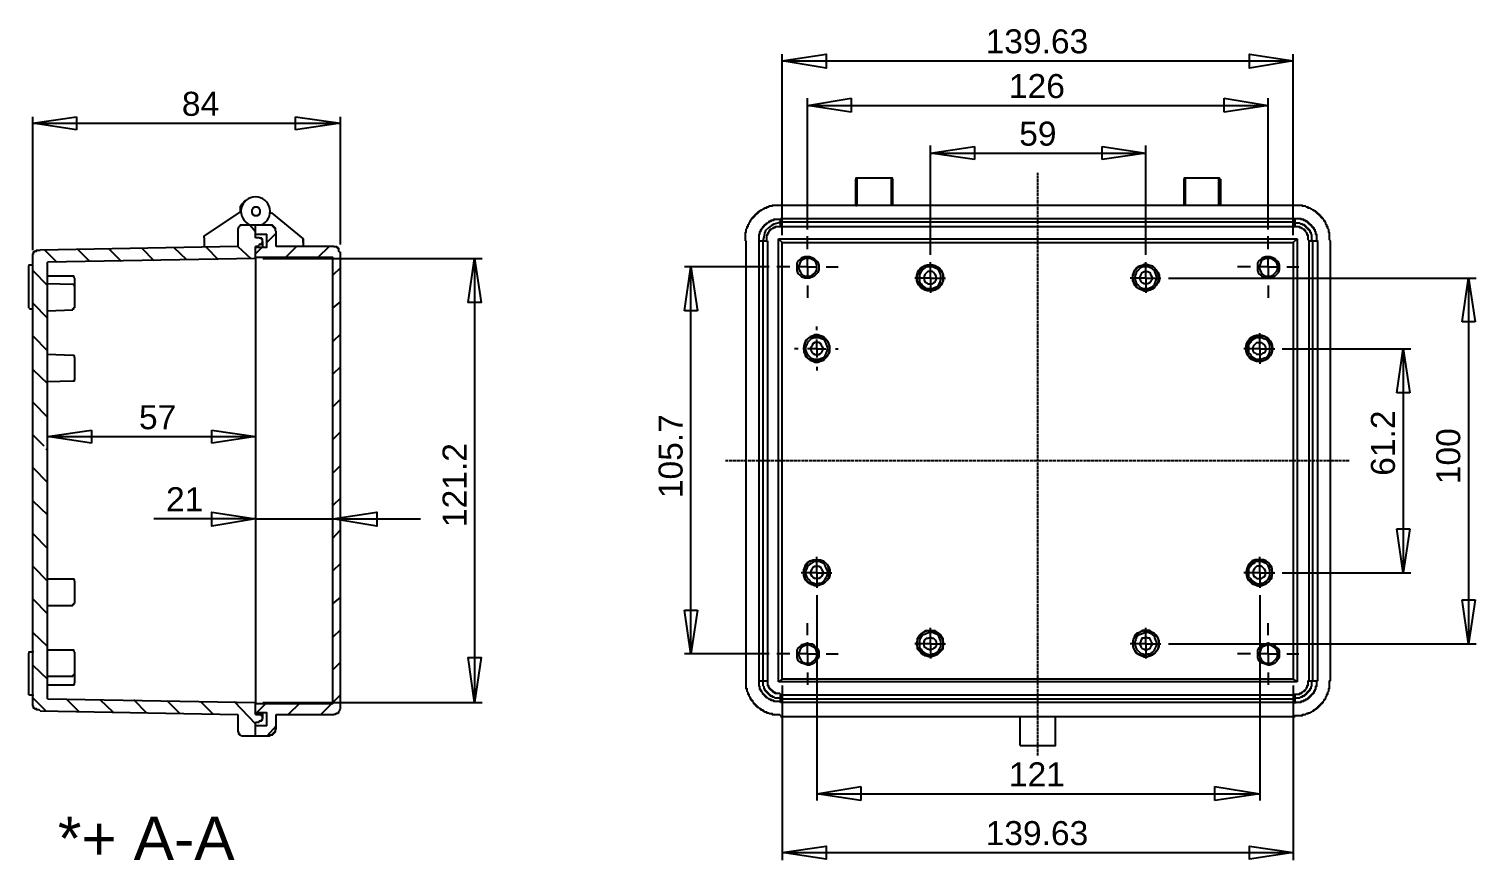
# Model space of a CAD drawing. Header units: millimetres. Extents: x 0 to 670, y -264 to 154.
# Drawn here: x 275.4 to 670.5, y -72.7 to 154.1 of the extents above; entities that cross this region are included whole.
import ezdxf

# ---------------------------------------------------------------- set-up
doc = ezdxf.new("R2010")
doc.units = ezdxf.units.MM
doc.linetypes.add('PDF_IMPORT', pattern=[1, 0.8, -0.2])
doc.layers.add('PDF_图层 1', color=7, linetype='Continuous')
doc.layers.add('PDF_文字', color=7, linetype='Continuous')
doc.styles.add('PDF Arial', font='arial.ttf')

msp = doc.modelspace()

# ---------------------------------------------------------------- linework, layer by layer
at = {"layer": 'PDF_图层 1', "lineweight": -3}
for points in [[(481.07, 97.84), (481.07, 147.22)], [(620.57, 97.84), (620.57, 147.22)], [(481.07, 145.44), (620.57, 145.44)], [(487.95, 133.22), (499.91, 135.26)], [(487.95, 99.37), (487.95, 135.26)], [(499.91, 135.26), (499.91, 131.44)], [(601.73, 135.26), (613.69, 133.22)], [(601.73, 131.44), (601.73, 135.26)], [(613.69, 99.37), (613.69, 135.26)], [(499.91, 131.44), (487.95, 133.22)], [(487.95, 133.22), (613.69, 133.22)], [(613.69, 133.22), (601.73, 131.44)], [(276.42, 128.38), (288.38, 130.17)], [(276.42, 93.77), (276.42, 130.17)], [(288.38, 126.6), (276.42, 128.38)], [(276.42, 128.38), (360.42, 128.38)], [(288.38, 130.17), (288.38, 126.6)], [(348.2, 130.17), (360.42, 128.38)], [(348.2, 126.6), (348.2, 130.17)], [(360.42, 128.38), (348.2, 126.6)], [(360.42, 95.29), (360.42, 130.17)], [(521.55, 92.49), (521.55, 122.28)], [(521.55, 120.24), (533.51, 122.02)], [(533.51, 118.46), (521.55, 120.24)], [(521.55, 120.24), (580.35, 120.24)], [(533.51, 122.02), (533.51, 118.46)], [(568.38, 122.02), (580.35, 120.24)], [(568.38, 118.46), (568.38, 122.02)], [(580.35, 120.24), (568.38, 118.46)], [(580.35, 92.49), (580.35, 122.28)], [(501.44, 113.37), (501.18, 113.37), (501.18, 113.11)], [(501.18, 106.24), (501.18, 113.11)], [(510.86, 113.37), (501.44, 113.37)], [(501.44, 113.37), (501.44, 105.98)], [(511.11, 113.11), (511.11, 113.37), (510.86, 113.37)], [(510.86, 105.98), (510.86, 113.37)], [(511.11, 113.11), (511.11, 106.24)], [(591.04, 113.37), (590.78, 113.37), (590.78, 113.11)], [(590.78, 106.24), (590.78, 113.11)], [(600.2, 113.37), (591.04, 113.37)], [(591.04, 113.37), (591.04, 105.98)], [(600.71, 113.11), (600.46, 113.11), (600.46, 113.37), (600.2, 113.37)], [(600.2, 105.98), (600.2, 113.37)], [(600.71, 113.11), (600.71, 106.24)], [(333.18, 104.2), (333.18, 105.73), (333.44, 105.73), (333.44, 106.24), (333.69, 106.24), (333.69, 106.49), (333.95, 106.49), (333.95, 106.75), (334.2, 106.75), (334.2, 107), (334.46, 107), (334.46, 107.26), (334.71, 107.26)], [(323.26, 97.08), (323.26, 97.58), (333.18, 104.2)], [(333.18, 104.2), (333.44, 103.95)], [(341.33, 103.95), (341.58, 103.95)], [(341.58, 103.95), (350.24, 96.82)], [(480.57, 105.98), (478.27, 105.98), (478.27, 105.73), (477.51, 105.73), (477.26, 105.48), (476.75, 105.48), (476.75, 105.22), (476.24, 105.22), (475.98, 104.97), (475.73, 104.97), (475.47, 104.71), (475.22, 104.71), (475.22, 104.46), (474.97, 104.46), (474.71, 104.2), (474.46, 104.2), (474.46, 103.95), (474.2, 103.95), (474.2, 103.69), (473.95, 103.69), (473.95, 103.44), (473.69, 103.44), (473.69, 103.18), (473.44, 103.18), (473.44, 102.93), (473.18, 102.93), (473.18, 102.68), (472.93, 102.68), (472.93, 102.42), (472.67, 102.42), (472.67, 102.17), (472.42, 101.91), (472.42, 101.66), (472.17, 101.66), (472.17, 101.4), (471.91, 101.15), (471.91, 100.89), (471.66, 100.64), (471.66, 100.13), (471.4, 100.13), (471.4, 99.62), (471.15, 99.37), (471.15, 98.6), (470.89, 98.6), (470.89, 96.31)], [(621.07, 105.98), (480.57, 105.98)], [(501.18, 106.24), (501.18, 105.98), (501.44, 105.98)], [(501.18, 105.98), (501.18, 106.24)], [(510.86, 105.98), (511.11, 106.24)], [(511.11, 105.98), (511.11, 106.24)], [(590.78, 106.24), (590.78, 105.98)], [(590.78, 105.98), (590.78, 106.24)], [(600.46, 105.98), (600.46, 106.24), (600.71, 106.24)], [(600.71, 105.98), (600.71, 106.24)], [(630.75, 96.31), (630.49, 96.57), (630.49, 98.6), (630.24, 98.6), (630.24, 99.37), (629.98, 99.62), (629.98, 100.13), (629.73, 100.13), (629.73, 100.64), (629.48, 100.89), (629.48, 101.15), (629.22, 101.4), (629.22, 101.66), (628.97, 101.66), (628.97, 101.91), (628.71, 102.17), (628.71, 102.42), (628.46, 102.42), (628.46, 102.68), (628.2, 102.68), (628.2, 102.93), (627.95, 102.93), (627.95, 103.18), (627.69, 103.18), (627.69, 103.44), (627.44, 103.44), (627.44, 103.69), (627.18, 103.69), (627.18, 103.95), (626.93, 103.95), (626.93, 104.2), (626.67, 104.2), (626.42, 104.46), (626.17, 104.46), (626.17, 104.71), (625.91, 104.71), (625.66, 104.97), (625.4, 104.97), (625.15, 105.22), (624.64, 105.22), (624.64, 105.48), (624.13, 105.48), (623.88, 105.73), (623.11, 105.73), (623.11, 105.98), (621.07, 105.98)], [(332.42, 99.62), (332.67, 99.88), (332.67, 100.13), (332.93, 100.38), (333.18, 100.64), (333.44, 100.64), (337.26, 100.64)], [(332.42, 99.62), (332.42, 94.78)], [(335.73, 100.64), (337.26, 98.86)], [(337.26, 97.08), (337.26, 100.64)], [(337.26, 98.09), (337.26, 100.64), (341.07, 100.64), (341.84, 100.64), (341.84, 100.38), (342.09, 100.38), (342.09, 100.13), (342.35, 100.13), (342.35, 99.88), (342.6, 99.88), (342.6, 99.62), (342.6, 99.11), (342.86, 98.86)], [(342.86, 94.78), (342.86, 98.86)], [(474.71, 96.31), (474.71, 98.09), (474.97, 98.09), (474.97, 98.86), (475.22, 98.86), (475.22, 99.37), (475.48, 99.37), (475.48, 99.62), (475.73, 99.88), (475.73, 100.13), (475.98, 100.13), (475.98, 100.38), (476.24, 100.38), (476.24, 100.64), (476.49, 100.64), (476.49, 100.89), (476.75, 100.89), (476.75, 101.15), (477, 101.15), (477.26, 101.4), (477.51, 101.4), (477.51, 101.66), (478.02, 101.66), (478.02, 101.91), (478.78, 101.91), (478.78, 102.17), (480.57, 102.17)], [(480.57, 101.4), (479.8, 101.15), (478.78, 100.89), (478.02, 100.38), (477.26, 99.87), (476.49, 99.11), (476.24, 98.35), (475.98, 97.33), (475.73, 96.31)], [(480.57, 100.13), (479.04, 100.13), (479.04, 99.88), (478.53, 99.88), (478.53, 99.62), (478.27, 99.62), (478.02, 99.37), (477.77, 99.37), (477.77, 99.11), (477.51, 99.11), (477.51, 98.86), (477.26, 98.6), (477.26, 98.35), (477, 98.35), (477, 97.84), (476.75, 97.84), (476.75, 96.57), (476.75, 96.31)], [(480.57, 101.4), (480.57, 102.42)], [(480.57, 102.42), (621.07, 102.42)], [(480.57, 100.13), (480.57, 101.4)], [(621.07, 101.4), (480.57, 101.4)], [(621.07, 100.13), (480.57, 100.13)], [(621.07, 101.4), (621.07, 102.42)], [(621.07, 102.42), (622.6, 102.42), (622.6, 102.17), (623.37, 102.17), (623.37, 101.91), (623.88, 101.91), (623.88, 101.66), (624.38, 101.66), (624.38, 101.4), (624.64, 101.4), (624.64, 101.15), (624.89, 101.15), (624.89, 100.89), (625.15, 100.89), (625.15, 100.64), (625.4, 100.64), (625.4, 100.38), (625.66, 100.38), (625.66, 100.13), (625.91, 100.13), (625.91, 99.88), (626.17, 99.88), (626.17, 99.37), (626.42, 99.37), (626.42, 98.86), (626.67, 98.86), (626.67, 98.09), (626.93, 98.09), (626.93, 96.57), (627.18, 96.31)], [(621.07, 100.13), (621.07, 101.4)], [(625.91, 96.31), (625.66, 96.57), (625.66, 97.84), (625.4, 98.09), (625.4, 98.6), (625.15, 98.6), (625.15, 99.11), (624.89, 99.11), (624.89, 99.37), (624.64, 99.37), (624.64, 99.62), (624.38, 99.62), (624.38, 99.88), (624.13, 99.88), (624.13, 100.13), (623.87, 100.13), (623.87, 100.38), (623.62, 100.38), (623.62, 100.64), (623.37, 100.64), (623.11, 100.64), (623.11, 100.89), (622.86, 100.89), (622.6, 100.89), (622.35, 101.15), (621.07, 101.15)], [(624.89, 96.31), (624.64, 96.57), (624.64, 97.84), (624.38, 97.84), (624.38, 98.35), (624.13, 98.35), (624.13, 98.6), (623.88, 98.86), (623.88, 99.11), (623.62, 99.11), (623.62, 99.37), (623.37, 99.37), (623.11, 99.62), (622.86, 99.62), (622.86, 99.88), (622.35, 99.88), (622.35, 100.13), (621.07, 100.13)], [(323.26, 97.08), (323.26, 94.53)], [(337.26, 98.09), (340.31, 98.09)], [(340.31, -36.05), (340.31, -32.49), (337.26, -32.49), (337.26, -29.94), (358.38, -29.94), (358.38, 91.73), (337.26, 91.73), (337.26, 94.53), (340.31, 94.53), (340.31, 98.09)], [(338.27, 97.08), (337.26, 97.08)], [(338.27, 97.08), (338.78, 97.08), (338.78, 96.82), (339.04, 96.82), (339.04, 96.57), (339.04, 96.31), (339.29, 96.06), (339.04, 96.06), (339.04, 95.8), (339.04, 95.55), (338.78, 95.55), (338.78, 95.29), (338.53, 95.29), (338.27, 95.29), (338.27, 95.04)], [(339.29, 94.53), (339.29, 96.06)], [(342.86, 98.35), (340.31, 95.8)], [(350.24, 95.8), (350.24, 96.82)], [(350.24, 96.82), (350.24, 95.8), (350.24, 94.78)], [(471.15, 96.31), (471.15, -23.83)], [(474.71, -23.83), (474.71, 96.31), (475.73, 96.31)], [(475.73, 96.31), (475.73, -23.83)], [(475.73, 96.31), (477, 96.31)], [(477, 96.31), (477, -23.83)], [(480.06, -24.09), (480.06, 96.82)], [(480.06, 96.82), (621.58, 96.82)], [(481.07, 95.8), (480.06, 96.82)], [(481.07, 95.8), (620.57, 95.8)], [(481.07, -23.32), (481.07, 95.8)], [(487.95, 94.02), (487.95, 97.58)], [(613.69, 94.02), (613.69, 97.58)], [(620.57, 95.8), (621.58, 96.82)], [(620.57, 95.8), (620.57, -23.32)], [(621.58, 96.82), (621.58, -24.09)], [(624.89, 96.31), (625.91, 96.31)], [(624.89, -23.83), (624.89, 96.31)], [(625.91, 96.31), (627.18, 96.31)], [(625.91, -23.83), (625.91, 96.31)], [(627.18, 96.31), (627.18, -23.83)], [(630.75, -23.83), (630.75, 96.31)], [(278.46, -31.98), (278.2, -31.72), (277.44, -31.72), (277.44, -31.47), (276.93, -31.47), (276.93, -31.22), (276.67, -31.22), (276.67, -30.96), (276.67, -30.71), (276.42, -30.71), (276.42, -29.94), (276.42, 91.73), (276.42, 92.75), (276.67, 92.75), (276.67, 93.26), (276.93, 93.26), (276.93, 93.51), (277.18, 93.51), (277.44, 93.51), (277.44, 93.77), (278.46, 93.77)], [(332.42, 94.78), (278.46, 93.77)], [(279.73, 93.77), (283.04, 90.46)], [(337.26, 91.48), (280.49, 90.46)], [(288.64, 94.02), (291.95, 90.71)], [(297.29, 94.02), (300.6, 90.71)], [(306.2, 94.28), (309.51, 90.97)], [(314.86, 94.53), (318.42, 91.22)], [(323.77, 94.53), (327.08, 91.22)], [(332.42, 94.78), (335.98, 91.48)], [(338.27, 94.78), (337.26, 94.78)], [(337.26, 91.48), (337.26, 94.78)], [(339.04, 94.53), (337.26, 92.75)], [(337.26, 91.48), (337.26, -29.69)], [(339.29, 91.48), (399.11, 91.48)], [(358.64, 94.78), (342.86, 94.78)], [(348.46, 94.78), (345.4, 91.73)], [(357.37, 94.78), (354.31, 91.73)], [(358.64, 94.78), (359.4, 94.78), (359.4, 94.53), (359.66, 94.53), (359.66, 94.28), (359.91, 94.28), (359.91, 94.02), (359.91, 93.51), (360.16, 93.26)], [(360.42, -31.47), (360.42, 93.26)], [(397.08, 91.48), (397.08, -29.69)], [(487.95, 89.18), (487.95, 91.48)], [(613.69, 89.18), (613.69, 91.48)], [(275.66, 89.69), (275.4, 89.69), (275.4, 89.44)], [(275.4, 83.84), (275.4, 89.44)], [(276.17, 89.69), (275.66, 89.69)], [(276.42, 89.69), (276.17, 89.69)], [(276.42, 88.17), (280.49, 84.09)], [(280.49, -28.67), (280.49, 90.46)], [(360.42, 88.93), (358.38, 86.89)], [(454.35, 77.22), (456.13, 89.18)], [(477.51, 89.18), (454.35, 89.18)], [(456.13, 89.18), (457.91, 77.22)], [(456.13, -16.45), (456.13, 89.18)], [(483.11, 89.18), (479.55, 89.18)], [(487.95, 89.18), (485.4, 89.18)], [(487.95, 89.18), (487.95, 86.64)], [(487.95, 89.18), (490.49, 89.18)], [(493.04, 89.18), (496.35, 89.18)], [(521.55, 88.67), (521.55, 90.46)], [(521.55, 86.13), (521.55, 88.68)], [(580.35, 88.67), (580.35, 90.46)], [(580.35, 86.13), (580.35, 88.68)], [(608.86, 89.18), (605.29, 89.18)], [(613.69, 89.18), (611.15, 89.18)], [(613.69, 89.18), (616.24, 89.18)], [(613.69, 89.18), (613.69, 86.64)], [(618.78, 89.18), (622.09, 89.18)], [(275.4, 77.98), (275.4, 83.84)], [(287.37, 86.64), (280.49, 86.64)], [(287.37, 84.35), (280.49, 84.6)], [(287.87, 86.13), (287.62, 86.38), (287.62, 86.64), (287.37, 86.64)], [(287.87, 83.84), (287.87, 84.09), (287.62, 84.35), (287.37, 84.35)], [(287.87, 86.13), (287.87, 83.84)], [(287.87, 83.84), (287.87, 77.98)], [(487.95, 84.09), (487.95, 80.78)], [(519, 86.13), (517.22, 86.13)], [(521.55, 86.13), (519, 86.13)], [(521.55, 86.13), (523.84, 86.13)], [(521.55, 86.13), (521.55, 83.84)], [(521.55, 83.84), (521.55, 82.06)], [(523.84, 86.13), (525.62, 86.13)], [(577.8, 86.13), (576.02, 86.13)], [(580.35, 86.13), (577.8, 86.13)], [(580.35, 86.13), (582.89, 86.13)], [(580.35, 86.13), (580.35, 83.84)], [(580.35, 83.84), (580.35, 82.06)], [(582.89, 86.13), (584.42, 86.13)], [(586.46, 86.13), (670.46, 86.13)], [(613.69, 84.09), (613.69, 80.78)], [(666.64, 74.17), (668.42, 86.13)], [(668.42, 86.13), (670.2, 74.17)], [(668.42, 86.13), (668.42, -13.65)], [(276.42, 79.26), (280.49, 75.18)], [(360.42, 79.77), (358.38, 77.98)], [(275.4, 77.98), (275.66, 77.73)], [(275.66, 77.73), (276.17, 77.73)], [(276.17, 77.73), (276.42, 77.73)], [(280.49, 77.22), (287.37, 77.48)], [(287.37, 77.48), (287.37, 77.73), (287.62, 77.73), (287.62, 77.98), (287.87, 77.98)], [(457.91, 77.22), (454.35, 77.22)], [(490.49, 71.88), (490.49, 72.89)], [(611.4, 69.33), (611.4, 71.11)], [(670.2, 74.17), (666.64, 74.17)], [(276.42, 70.35), (280.49, 66.28)], [(360.42, 70.86), (358.38, 68.82)], [(490.49, 66.78), (490.49, 69.33)], [(611.4, 66.78), (611.4, 69.33)], [(287.37, 65), (280.49, 65.26)], [(287.87, 64.49), (287.87, 64.75), (287.62, 65), (287.37, 65)], [(287.87, 64.49), (287.87, 58.38)], [(485.4, 66.78), (484.38, 66.78)], [(490.49, 66.78), (487.95, 66.78)], [(490.49, 66.78), (490.49, 64.49)], [(490.49, 66.78), (493.04, 66.78)], [(495.58, 66.78), (496.35, 66.78)], [(608.86, 66.78), (607.07, 66.78)], [(611.4, 66.78), (608.86, 66.78)], [(611.4, 66.78), (613.69, 66.78)], [(611.4, 66.78), (611.4, 64.49)], [(611.4, 64.49), (611.4, 62.71)], [(613.69, 66.78), (615.48, 66.78)], [(617.51, 66.78), (652.64, 66.78)], [(648.82, 54.82), (650.6, 66.78)], [(650.6, 66.78), (652.38, 54.82)], [(650.6, 66.78), (650.6, 5.69)], [(276.42, 61.18), (280.49, 57.37)], [(360.42, 61.95), (358.38, 59.91)], [(490.49, 61.95), (490.49, 60.93)], [(280.49, 57.88), (287.37, 58.13)], [(287.37, 58.13), (287.87, 58.13), (287.87, 58.38)], [(276.42, 52.28), (280.49, 48.2)], [(360.42, 53.04), (358.38, 51)], [(652.38, 54.82), (648.82, 54.82)], [(280.49, 42.86), (292.46, 44.64)], [(292.46, 44.64), (292.46, 41.08)], [(325.29, 44.64), (337.26, 42.86)], [(325.29, 41.08), (325.29, 44.64)], [(360.42, 44.13), (358.38, 42.09)], [(276.42, 43.37), (279.47, 40.31)], [(279.98, 39.55), (280.49, 39.29)], [(292.46, 41.08), (280.49, 42.86)], [(280.49, 42.86), (337.26, 42.86)], [(337.26, 42.86), (325.29, 41.08)], [(276.42, 34.46), (280.49, 30.38)], [(360.42, 34.97), (358.38, 32.93)], [(276.42, 25.29), (280.49, 21.48)], [(360.42, 26.06), (358.38, 24.02)], [(337.26, 20.46), (309.51, 20.46)], [(337.26, 20.46), (358.38, 20.46), (382.31, 20.46)], [(276.42, 16.38), (280.49, 12.31)], [(360.17, 17.15), (358.38, 15.11)], [(648.82, 17.66), (652.38, 17.66)], [(650.6, 5.69), (648.82, 17.66)], [(652.38, 17.66), (650.6, 5.69)], [(360.42, 8.24), (358.38, 6.2)], [(490.49, 8.24), (490.49, 10.02)], [(490.49, 5.69), (490.49, 8.24)], [(611.4, 8.24), (611.4, 10.02)], [(611.4, 5.69), (611.4, 8.24)], [(276.42, 7.48), (280.49, 3.4)], [(487.95, 5.69), (486.17, 5.69)], [(490.49, 5.69), (487.95, 5.69)], [(490.49, 5.69), (493.04, 5.69)], [(490.49, 5.69), (490.49, 3.15)], [(493.04, 5.69), (494.57, 5.69)], [(608.86, 5.69), (607.07, 5.69)], [(611.4, 5.69), (608.86, 5.69)], [(611.4, 5.69), (613.69, 5.69)], [(611.4, 5.69), (611.4, 3.15)], [(613.69, 5.69), (615.48, 5.69)], [(617.51, 5.69), (652.64, 5.69)], [(287.37, 3.91), (280.49, 3.91)], [(287.87, 3.4), (287.87, 3.66), (287.62, 3.91), (287.37, 3.91)], [(287.87, 3.4), (287.87, -2.71)], [(490.49, 3.15), (490.49, 1.62)], [(611.4, 3.15), (611.4, 1.62)], [(276.42, -1.43), (280.49, -5.51)], [(280.49, -3.22), (287.37, -3.22)], [(287.37, -3.22), (287.37, -2.96), (287.62, -2.96), (287.62, -2.71), (287.87, -2.71)], [(360.42, -0.93), (358.38, -2.71)], [(490.49, -0.42), (490.49, -56.42)], [(611.4, -0.42), (611.4, -56.42)], [(666.64, -1.69), (670.2, -1.69)], [(668.42, -13.65), (666.64, -1.69)], [(670.2, -1.69), (668.42, -13.65)], [(454.35, -4.49), (457.91, -4.49)], [(456.13, -16.45), (454.35, -4.49)], [(457.91, -4.49), (456.13, -16.45)], [(276.42, -10.6), (280.49, -14.42)], [(360.42, -9.83), (358.38, -11.87)], [(487.95, -11.36), (487.95, -8.05)], [(521.55, -11.11), (521.55, -9.32)], [(521.55, -13.65), (521.55, -11.11)], [(580.35, -11.11), (580.35, -9.32)], [(580.35, -13.65), (580.35, -11.11)], [(613.69, -11.36), (613.69, -8.05)], [(276.42, -15.69), (276.42, -15.94), (276.17, -15.94)], [(287.37, -15.43), (280.49, -15.43)], [(287.87, -15.94), (287.62, -15.69), (287.62, -15.43), (287.37, -15.43)], [(487.95, -16.45), (487.95, -13.91)], [(519, -13.65), (517.22, -13.65)], [(521.55, -13.65), (519, -13.65)], [(521.55, -13.65), (523.84, -13.65)], [(521.55, -13.65), (521.55, -16.2)], [(523.84, -13.65), (525.62, -13.65)], [(577.8, -13.65), (576.02, -13.65)], [(580.35, -13.65), (577.8, -13.65)], [(580.35, -13.65), (582.89, -13.65)], [(580.35, -13.65), (580.35, -16.2)], [(582.89, -13.65), (584.42, -13.65)], [(586.46, -13.65), (670.46, -13.65)], [(613.69, -16.45), (613.69, -13.91)], [(275.66, -15.94), (275.4, -15.94), (275.4, -16.2)], [(275.4, -21.8), (275.4, -16.2)], [(276.17, -15.94), (275.66, -15.94)], [(276.42, -19.51), (280.49, -23.33)], [(287.87, -15.94), (287.87, -22.05)], [(360.42, -18.74), (358.38, -20.78)], [(477.51, -16.45), (454.35, -16.45)], [(483.11, -16.45), (479.55, -16.45)], [(487.95, -16.45), (485.4, -16.45)], [(487.95, -16.45), (490.49, -16.45)], [(487.95, -16.45), (487.95, -19)], [(493.04, -16.45), (496.35, -16.45)], [(521.55, -16.2), (521.55, -17.72)], [(580.35, -16.2), (580.35, -17.72)], [(608.86, -16.45), (605.29, -16.45)], [(613.69, -16.45), (611.15, -16.45)], [(613.69, -16.45), (616.24, -16.45)], [(613.69, -16.45), (613.69, -19)], [(618.78, -16.45), (622.09, -16.45)], [(275.4, -27.65), (275.4, -21.8)], [(280.49, -22.56), (287.37, -22.56)], [(287.37, -22.56), (287.37, -22.31), (287.62, -22.31), (287.62, -22.05), (287.87, -22.05)], [(287.87, -22.05), (287.87, -24.34)], [(481.07, -23.32), (480.06, -24.09)], [(620.57, -23.32), (481.07, -23.32)], [(487.95, -21.54), (487.95, -24.85)], [(613.69, -21.54), (613.69, -24.85)], [(620.57, -23.32), (621.58, -24.09)], [(275.4, -27.65), (275.66, -27.65)], [(275.66, -27.65), (276.17, -27.65)], [(276.17, -27.65), (276.42, -27.65), (276.42, -27.91)], [(280.49, -24.85), (287.37, -24.85)], [(287.37, -24.85), (287.62, -24.85), (287.87, -24.6), (287.87, -24.34)], [(360.42, -27.65), (358.38, -29.69)], [(471.15, -23.83), (471.15, -25.87), (471.4, -25.87), (471.4, -26.63), (471.66, -26.89), (471.66, -27.4), (471.91, -27.4), (471.91, -27.91), (472.17, -28.16), (472.17, -28.42), (472.42, -28.42), (472.42, -28.92), (472.67, -28.92), (472.67, -29.18), (472.93, -29.18), (472.93, -29.43), (473.18, -29.69), (473.18, -29.94), (473.44, -29.94), (473.44, -30.2), (473.69, -30.2), (473.69, -30.45), (473.95, -30.45), (473.95, -30.71), (474.2, -30.71), (474.2, -30.96), (474.46, -30.96), (474.71, -31.22), (474.97, -31.22), (474.97, -31.47), (475.22, -31.47), (475.22, -31.72), (475.73, -31.72), (475.73, -31.98), (475.98, -31.98), (476.24, -32.23), (476.75, -32.23), (476.75, -32.49), (477.26, -32.49), (477.51, -32.74), (478.28, -32.74), (478.28, -33), (480.31, -33), (480.57, -33.25)], [(474.71, -23.83), (475.73, -23.83)], [(480.57, -29.69), (480.31, -29.43), (478.78, -29.43), (478.78, -29.18), (478.02, -29.18), (478.02, -28.92), (477.51, -28.92), (477.51, -28.67), (477.26, -28.67), (477, -28.42), (476.75, -28.42), (476.75, -28.16), (476.49, -28.16), (476.49, -27.91), (476.24, -27.91), (476.24, -27.65), (475.98, -27.65), (475.98, -27.4), (475.73, -27.4), (475.73, -27.14), (475.47, -26.89), (475.47, -26.63), (475.22, -26.63), (475.22, -26.12), (474.97, -26.12), (474.97, -25.36), (474.71, -25.36), (474.71, -23.83)], [(475.73, -23.83), (475.73, -25.11), (475.98, -25.36), (475.98, -25.87), (476.24, -25.87), (476.24, -26.38), (476.49, -26.38), (476.49, -26.63), (476.75, -26.63), (476.75, -26.89), (477, -26.89), (477, -27.14), (477.26, -27.14), (477.26, -27.4), (477.51, -27.4), (477.51, -27.65), (477.77, -27.65), (477.77, -27.91), (478.02, -27.91), (478.27, -27.91), (478.27, -28.16), (478.53, -28.16), (478.78, -28.16), (479.04, -28.42), (480.31, -28.42), (480.57, -28.67)], [(475.73, -23.83), (477, -23.83), (477, -25.11), (477.26, -25.11), (477.26, -25.62), (477.51, -25.62), (477.51, -25.87), (477.77, -25.87), (477.77, -26.12), (478.02, -26.12), (478.02, -26.38), (478.27, -26.38), (478.27, -26.63), (478.53, -26.63), (478.53, -26.89), (478.78, -26.89), (479.04, -26.89), (479.04, -27.14), (480.31, -27.14), (480.57, -27.4)], [(621.58, -24.09), (480.06, -24.09)], [(480.57, -28.67), (480.57, -27.65)], [(480.57, -27.65), (621.07, -27.65)], [(481.07, -25.11), (481.07, -72.71)], [(620.57, -25.11), (620.57, -72.71)], [(621.07, -28.67), (621.07, -28.42), (621.33, -28.42), (622.35, -28.42), (622.6, -28.16), (623.11, -28.16), (623.11, -27.91), (623.62, -27.91), (623.62, -27.65), (623.88, -27.65), (623.88, -27.4), (624.13, -27.4), (624.13, -27.14), (624.38, -27.14), (624.38, -26.89), (624.64, -26.89), (624.64, -26.63), (624.89, -26.63), (624.89, -26.38), (625.15, -26.38), (625.15, -26.12), (625.15, -25.87), (625.4, -25.87), (625.4, -25.62), (625.4, -25.36), (625.66, -25.11), (625.66, -23.83), (625.91, -23.83), (627.18, -23.83), (626.93, -23.83), (626.93, -24.09), (626.93, -25.36), (626.67, -25.36), (626.67, -26.12), (626.42, -26.12), (626.42, -26.63), (626.17, -26.63), (626.17, -27.14), (625.91, -27.14), (625.91, -27.4), (625.66, -27.4), (625.66, -27.65), (625.4, -27.65), (625.4, -27.91), (625.15, -27.91), (625.15, -28.16), (624.89, -28.16), (624.89, -28.42), (624.64, -28.42), (624.64, -28.67), (624.38, -28.67), (624.38, -28.92), (624.13, -28.92), (623.88, -28.92), (623.88, -29.18), (623.37, -29.18), (623.37, -29.43), (622.6, -29.43), (622.6, -29.69), (621.07, -29.69), (621.07, -29.94)], [(621.07, -27.65), (621.07, -27.4), (621.33, -27.4), (622.35, -27.4), (622.35, -27.14), (622.86, -27.14), (622.86, -26.89), (623.11, -26.89), (623.37, -26.63), (623.62, -26.63), (623.62, -26.38), (623.88, -26.38), (623.88, -26.12), (624.13, -25.87), (624.13, -25.62), (624.38, -25.62), (624.38, -25.11), (624.64, -25.11), (624.64, -23.83), (624.89, -23.83), (625.91, -23.83)], [(621.07, -33.51), (621.07, -33.25), (621.33, -33.25), (623.11, -33.25), (623.11, -33), (623.88, -33), (624.13, -32.74), (624.64, -32.74), (624.64, -32.49), (625.15, -32.49), (625.4, -32.23), (625.66, -32.23), (625.91, -31.98), (626.17, -31.98), (626.17, -31.72), (626.42, -31.72), (626.67, -31.47), (626.93, -31.47), (626.93, -31.22), (627.18, -31.22), (627.18, -30.96), (627.44, -30.96), (627.44, -30.71), (627.69, -30.71), (627.69, -30.45), (627.95, -30.45), (627.95, -30.2), (628.2, -30.2), (628.2, -29.94), (628.46, -29.94), (628.46, -29.69), (628.71, -29.69), (628.71, -29.43), (628.97, -29.18), (628.97, -28.92), (629.22, -28.92), (629.22, -28.67), (629.48, -28.42), (629.48, -28.16), (629.73, -27.91), (629.73, -27.4), (629.98, -27.4), (629.98, -26.89), (630.24, -26.63), (630.24, -25.87), (630.49, -25.87), (630.49, -23.83), (630.75, -23.83)], [(621.07, -28.67), (621.07, -27.65)], [(276.42, -28.42), (279.98, -31.98)], [(280.49, -28.67), (337.26, -29.69)], [(285.58, -28.67), (289.15, -32.23)], [(294.75, -28.92), (298.31, -32.23)], [(303.91, -28.92), (307.47, -32.49)], [(313.08, -29.18), (316.38, -32.49)], [(322.24, -29.43), (325.55, -32.74)], [(331.4, -29.43), (337.26, -35.54)], [(337.26, -33), (337.26, -29.69)], [(340.06, -29.94), (337.51, -32.49)], [(339.29, -29.69), (399.11, -29.69)], [(349.22, -29.94), (346.17, -33)], [(358.13, -29.94), (355.07, -33)], [(360.42, -31.47), (360.17, -31.72), (360.17, -31.98), (359.91, -32.23), (359.91, -32.49), (359.66, -32.74), (359.4, -32.74), (358.89, -33), (358.64, -33)], [(480.57, -29.69), (480.57, -28.67)], [(480.57, -28.67), (621.07, -28.67)], [(621.07, -29.69), (480.57, -29.69)], [(621.07, -29.69), (621.07, -28.67)], [(278.46, -31.98), (332.42, -33)], [(332.42, -33), (332.42, -37.83)], [(337.26, -33), (338.27, -33), (338.78, -33), (338.78, -33.25), (339.04, -33.25), (339.04, -33.51), (339.04, -33.76), (339.29, -34.02), (339.04, -34.02), (339.04, -34.27), (339.04, -34.52), (338.78, -34.52), (338.78, -34.78), (338.53, -34.78), (338.27, -34.78), (338.27, -35.03)], [(337.26, -35.03), (338.27, -35.03)], [(337.26, -38.85), (337.26, -35.03)], [(339.29, -34.02), (339.29, -32.49)], [(342.86, -33), (358.64, -33)], [(342.86, -37.07), (342.86, -33)], [(480.57, -33.51), (621.07, -33.51)], [(545.98, -41.4), (555.66, -41.4), (555.66, -33.51)], [(545.98, -41.4), (545.98, -33.51)], [(333.44, -38.85), (333.18, -38.6), (332.93, -38.6), (332.93, -38.34), (332.67, -38.34), (332.67, -38.09), (332.67, -37.83), (332.42, -37.83)], [(337.26, -38.85), (333.44, -38.85)], [(342.86, -37.07), (342.6, -37.07), (342.6, -37.32), (342.6, -37.83), (342.35, -37.83), (342.35, -38.09), (342.09, -38.09), (342.09, -38.34), (341.84, -38.34), (341.84, -38.6), (341.58, -38.6), (341.08, -38.6), (341.08, -38.85), (337.26, -38.85), (337.26, -36.05)], [(340.31, -36.05), (337.26, -36.05)], [(342.86, -36.05), (340.31, -38.85)], [(490.49, -54.63), (502.46, -52.6)], [(502.46, -56.42), (490.49, -54.63)], [(490.49, -54.63), (611.4, -54.63)], [(502.46, -52.6), (502.46, -56.42)], [(599.18, -52.6), (611.4, -54.63)], [(599.18, -56.42), (599.18, -52.6)], [(611.4, -54.63), (599.18, -56.42)], [(481.07, -70.67), (620.57, -70.67)]]:
    msp.add_lwpolyline(points, dxfattribs=at)
for points in [[(481.07, 145.44), (493.04, 147.22), (493.04, 143.4)], [(620.57, 145.44), (608.6, 143.4), (608.6, 147.22)], [(338.53, 104.2), (338.53, 104.71), (338.28, 105.22), (337.77, 105.48), (337, 105.48), (336.49, 105.22), (336.24, 104.71), (336.24, 103.95), (336.49, 103.44), (337, 103.18), (337.77, 103.18), (338.28, 103.44), (338.53, 103.95)], [(397.08, 91.48), (398.86, 79.51), (395.29, 79.51)], [(491, 89.18), (491, 88.42), (490.75, 87.66), (490.24, 87.15), (489.73, 86.64), (489.22, 86.38), (488.46, 86.13), (487.18, 86.13), (486.42, 86.38), (485.91, 86.89), (485.4, 87.4), (485.15, 88.17), (485.15, 90.2), (485.4, 90.71), (485.91, 91.22), (486.42, 91.73), (487.18, 91.98), (488.46, 91.98), (489.22, 91.73), (489.73, 91.48), (490.24, 90.97), (490.75, 90.46), (491, 89.69)], [(490.49, 89.18), (490.49, 89.69), (490.24, 90.46), (489.73, 90.97), (489.22, 91.22), (488.71, 91.48), (487.44, 91.48), (486.67, 91.22), (486.17, 90.97), (485.91, 90.46), (485.66, 89.69), (485.4, 89.18), (485.66, 88.42), (485.91, 87.91), (486.17, 87.4), (486.67, 86.89), (487.44, 86.64), (488.71, 86.64), (489.22, 86.89), (489.73, 87.4), (490.24, 87.91), (490.49, 88.42)], [(616.75, 89.18), (616.75, 88.42), (616.49, 87.66), (615.98, 87.15), (615.48, 86.64), (614.97, 86.38), (614.2, 86.13), (612.93, 86.13), (612.17, 86.38), (611.66, 86.89), (611.15, 87.4), (610.89, 88.17), (610.89, 90.2), (611.15, 90.71), (611.66, 91.22), (612.17, 91.73), (612.93, 91.98), (614.2, 91.98), (614.97, 91.73), (615.48, 91.48), (615.98, 90.97), (616.49, 90.46), (616.75, 89.69)], [(616.24, 89.18), (616.24, 89.69), (615.98, 90.46), (615.47, 90.97), (614.97, 91.22), (614.46, 91.48), (613.18, 91.48), (612.42, 91.22), (611.91, 90.97), (611.66, 90.46), (611.4, 89.69), (611.15, 89.18), (611.4, 88.42), (611.66, 87.91), (611.91, 87.4), (612.42, 86.89), (613.18, 86.64), (614.46, 86.64), (614.97, 86.89), (615.47, 87.4), (615.98, 87.91), (616.24, 88.42)], [(517.98, 86.13), (517.98, 86.89), (518.24, 87.66), (518.75, 88.42), (519.26, 88.93), (519.77, 89.44), (520.53, 89.69), (522.06, 89.69), (522.82, 89.44), (523.33, 89.18), (523.84, 88.68), (524.35, 88.17), (524.86, 87.4), (524.86, 85.11), (524.35, 84.35), (523.84, 83.84), (523.33, 83.33), (522.82, 83.08), (522.06, 82.82), (520.53, 82.82), (519.77, 83.08), (519.26, 83.58), (518.75, 84.09), (518.24, 84.86), (517.98, 85.37)], [(524.35, 86.13), (524.35, 86.89), (524.09, 87.66), (523.84, 88.17), (523.33, 88.68), (522.57, 88.93), (522.06, 89.18), (520.53, 89.18), (520.02, 88.93), (519.26, 88.42), (519, 87.91), (518.49, 87.15), (518.49, 85.11), (519, 84.6), (519.26, 84.09), (520.02, 83.58), (520.53, 83.33), (522.06, 83.33), (522.57, 83.58), (523.33, 83.84), (523.84, 84.35), (524.09, 84.86), (524.35, 85.62)], [(523.08, 86.13), (523.08, 86.64), (522.82, 87.15), (522.31, 87.66), (522.06, 87.91), (520.78, 87.91), (520.53, 87.66), (520.02, 87.15), (519.77, 86.64), (519.77, 85.62), (520.02, 85.11), (520.53, 84.86), (520.78, 84.6), (522.06, 84.6), (522.31, 84.86), (522.82, 85.11), (523.08, 85.62)], [(576.78, 86.13), (576.78, 86.89), (577.04, 87.66), (577.29, 88.42), (577.8, 88.93), (578.57, 89.44), (579.33, 89.69), (579.84, 89.95), (580.6, 89.95), (581.37, 89.69), (582.13, 89.44), (582.64, 88.93), (583.15, 88.42), (583.66, 87.66), (583.91, 86.89), (583.91, 85.37), (583.66, 84.86), (583.15, 84.09), (582.64, 83.58), (582.13, 83.08), (581.37, 82.82), (580.6, 82.57), (579.84, 82.57), (579.33, 82.82), (578.57, 83.08), (577.8, 83.58), (577.29, 84.09), (577.04, 84.86), (576.78, 85.37)], [(583.91, 86.13), (583.66, 85.37), (583.4, 84.86), (583.15, 84.09), (582.64, 83.58), (581.87, 83.08), (581.37, 82.82), (579.84, 82.82), (579.07, 83.08), (578.31, 83.33), (577.8, 83.84), (577.29, 84.35), (577.04, 85.11), (576.78, 85.88), (576.78, 86.64), (577.04, 87.4), (577.29, 88.17), (577.8, 88.68), (578.31, 89.18), (579.07, 89.44), (579.84, 89.69), (581.37, 89.69), (581.87, 89.44), (582.64, 88.93), (583.15, 88.42), (583.4, 87.66), (583.66, 86.89)], [(583.4, 86.13), (583.15, 86.89), (582.89, 87.66), (582.64, 88.17), (582.13, 88.68), (581.62, 88.93), (580.86, 89.18), (579.58, 89.18), (578.82, 88.93), (578.31, 88.42), (577.8, 87.91), (577.55, 87.15), (577.29, 86.64), (577.29, 85.88), (577.55, 85.11), (577.8, 84.6), (578.31, 84.09), (578.82, 83.58), (579.58, 83.33), (580.86, 83.33), (581.62, 83.58), (582.13, 83.84), (582.64, 84.35), (582.89, 84.86), (583.15, 85.62)], [(578.57, 86.13), (578.82, 86.64), (579.07, 87.15), (579.33, 87.66), (579.84, 87.91), (580.86, 87.91), (581.37, 87.66), (581.62, 87.15), (581.87, 86.64), (582.13, 86.13), (581.87, 85.62), (581.62, 85.11), (581.37, 84.86), (580.86, 84.6), (579.84, 84.6), (579.33, 84.86), (579.07, 85.11), (578.82, 85.62)], [(486.93, 66.78), (486.93, 66.02), (487.18, 65.51), (487.44, 64.75), (487.95, 64.24), (488.71, 63.73), (489.47, 63.48), (489.98, 63.22), (490.75, 63.22), (491.51, 63.48), (492.27, 63.73), (492.78, 64.24), (493.29, 64.75), (493.8, 65.51), (494.06, 66.02), (494.06, 67.55), (493.8, 68.31), (493.29, 69.08), (492.78, 69.58), (492.27, 70.09), (491.51, 70.35), (490.75, 70.6), (489.98, 70.6), (489.47, 70.35), (488.71, 70.09), (487.95, 69.58), (487.44, 69.08), (487.18, 68.31), (486.93, 67.55)], [(493.55, 66.78), (493.29, 67.55), (493.04, 68.31), (492.78, 68.82), (492.28, 69.33), (491.77, 69.58), (491, 69.84), (489.73, 69.84), (488.97, 69.58), (488.46, 69.08), (487.95, 68.57), (487.69, 67.8), (487.44, 67.29), (487.44, 66.53), (487.69, 65.77), (487.95, 65.26), (488.46, 64.75), (488.97, 64.24), (489.73, 63.98), (491, 63.98), (491.77, 64.24), (492.28, 64.49), (492.78, 65), (493.04, 65.51), (493.29, 66.28)], [(492.27, 66.78), (492.02, 67.29), (491.77, 67.8), (491.51, 68.31), (491, 68.57), (489.98, 68.57), (489.47, 68.31), (489.22, 67.8), (488.97, 67.29), (488.71, 66.78), (488.97, 66.28), (489.22, 65.77), (489.47, 65.51), (489.98, 65.26), (491, 65.26), (491.51, 65.51), (491.77, 65.77), (492.02, 66.28)], [(614.71, 66.78), (614.71, 66.02), (614.46, 65.51), (613.95, 64.75), (613.44, 64.24), (612.93, 63.73), (612.17, 63.48), (610.64, 63.48), (609.87, 63.73), (609.37, 63.98), (608.86, 64.49), (608.35, 65), (607.84, 65.77), (607.84, 68.06), (608.35, 68.57), (608.86, 69.33), (609.37, 69.84), (609.87, 70.09), (610.64, 70.35), (612.17, 70.35), (612.93, 70.09), (613.44, 69.58), (613.95, 69.08), (614.46, 68.31), (614.71, 67.55)], [(614.2, 66.78), (614.2, 67.55), (613.95, 68.31), (613.69, 68.82), (613.18, 69.33), (612.42, 69.58), (611.91, 69.84), (610.38, 69.84), (609.87, 69.58), (609.11, 69.08), (608.86, 68.57), (608.35, 67.8), (608.35, 65.77), (608.86, 65.26), (609.11, 64.75), (609.87, 64.24), (610.38, 63.98), (611.91, 63.98), (612.42, 64.24), (613.18, 64.49), (613.69, 65), (613.95, 65.51), (614.2, 66.28)], [(609.62, 66.78), (609.62, 67.29), (609.87, 67.8), (610.38, 68.31), (610.64, 68.57), (611.91, 68.57), (612.17, 68.31), (612.67, 67.8), (612.93, 67.29), (612.93, 66.28), (612.67, 65.77), (612.17, 65.51), (611.91, 65.26), (610.64, 65.26), (610.38, 65.51), (609.87, 65.77), (609.62, 66.28)], [(337.26, 20.46), (325.29, 18.42), (325.29, 22.24)], [(358.38, 20.46), (370.35, 22.24), (370.35, 18.42)], [(494.06, 5.69), (493.8, 4.93), (493.55, 4.17), (493.29, 3.66), (492.78, 3.15), (492.02, 2.64), (491.51, 2.38), (490.75, 2.13), (489.98, 2.38), (489.22, 2.38), (488.46, 2.89), (487.95, 3.4), (487.44, 3.91), (487.18, 4.68), (486.93, 5.44), (486.93, 6.2), (487.18, 6.97), (487.44, 7.48), (487.95, 8.24), (488.46, 8.75), (489.22, 9), (489.98, 9.26), (490.75, 9.26), (491.51, 9), (492.02, 8.75), (492.78, 8.49), (493.29, 7.98), (493.55, 7.22), (493.8, 6.46)], [(486.93, 5.69), (486.93, 6.46), (487.18, 7.22), (487.44, 7.98), (487.95, 8.49), (488.71, 9), (489.47, 9.26), (491.51, 9.26), (492.27, 9), (492.78, 8.49), (493.29, 7.98), (493.8, 7.22), (494.06, 6.46), (494.06, 4.93), (493.8, 4.17), (493.29, 3.66), (492.78, 3.15), (492.27, 2.64), (491.51, 2.38), (490.75, 2.13), (489.98, 2.13), (489.47, 2.38), (488.71, 2.64), (487.95, 3.15), (487.44, 3.66), (487.18, 4.17), (486.93, 4.93)], [(493.55, 5.69), (493.29, 6.46), (493.04, 6.97), (492.78, 7.73), (492.28, 8.24), (491.77, 8.49), (491, 8.75), (489.73, 8.75), (488.97, 8.24), (488.46, 7.98), (487.95, 7.48), (487.69, 6.71), (487.44, 6.2), (487.44, 5.44), (487.69, 4.68), (487.95, 4.17), (488.46, 3.66), (488.97, 3.15), (489.73, 2.89), (490.24, 2.64), (491, 2.89), (491.77, 2.89), (492.28, 3.4), (492.78, 3.91), (493.04, 4.42), (493.29, 4.93)], [(607.58, 5.69), (607.84, 4.93), (608.09, 4.17), (608.35, 3.66), (608.86, 3.15), (609.37, 2.64), (610.13, 2.38), (610.89, 2.13), (611.66, 2.13), (612.42, 2.38), (613.18, 2.64), (613.69, 3.15), (614.2, 3.66), (614.71, 4.17), (614.71, 4.93), (614.97, 5.69), (614.71, 6.46), (614.71, 7.22), (614.2, 7.98), (613.69, 8.49), (613.18, 9), (612.42, 9.26), (610.13, 9.26), (609.37, 9), (608.86, 8.49), (608.35, 7.98), (608.09, 7.22), (607.84, 6.46)], [(607.84, 5.69), (607.84, 6.46), (608.09, 7.22), (608.6, 7.98), (609.11, 8.49), (609.62, 8.75), (610.38, 9), (611.15, 9.26), (611.91, 9.26), (612.67, 9), (613.18, 8.75), (613.95, 8.24), (614.2, 7.48), (614.71, 6.97), (614.71, 4.68), (614.2, 3.91), (613.95, 3.4), (613.18, 2.89), (612.67, 2.38), (611.91, 2.38), (611.15, 2.13), (610.38, 2.38), (609.62, 2.64), (609.11, 3.15), (608.6, 3.66), (608.09, 4.17), (607.84, 4.93)], [(614.2, 5.69), (614.2, 6.46), (613.95, 6.97), (613.69, 7.73), (613.18, 8.24), (612.42, 8.49), (611.91, 8.75), (610.38, 8.75), (609.87, 8.24), (609.11, 7.98), (608.86, 7.48), (608.35, 6.71), (608.35, 4.68), (608.86, 4.17), (609.11, 3.66), (609.87, 3.15), (610.38, 2.89), (611.15, 2.64), (611.91, 2.89), (612.42, 2.89), (613.18, 3.4), (613.69, 3.91), (613.95, 4.42), (614.2, 4.93)], [(492.27, 5.69), (492.02, 5.18), (491.77, 4.68), (491.51, 4.42), (491, 4.17), (489.98, 4.17), (489.47, 4.42), (489.22, 4.68), (488.97, 5.18), (488.71, 5.69), (488.97, 6.2), (489.22, 6.71), (489.47, 7.22), (489.98, 7.48), (491, 7.48), (491.51, 7.22), (491.77, 6.71), (492.02, 6.2)], [(609.62, 5.69), (609.62, 5.18), (609.87, 4.68), (610.38, 4.42), (610.64, 4.17), (611.91, 4.17), (612.17, 4.42), (612.67, 4.68), (612.93, 5.18), (612.93, 6.2), (612.67, 6.71), (612.17, 7.22), (611.91, 7.48), (610.64, 7.48), (610.38, 7.22), (609.87, 6.71), (609.62, 6.2)], [(517.73, -13.65), (517.98, -12.89), (517.98, -12.13), (518.49, -11.36), (519, -10.85), (519.51, -10.6), (520.27, -10.09), (522.57, -10.09), (523.33, -10.6), (523.84, -10.85), (524.35, -11.36), (524.86, -12.13), (524.86, -12.89), (525.11, -13.65), (524.86, -14.42), (524.86, -15.18), (524.35, -15.69), (523.84, -16.2), (523.33, -16.71), (522.57, -16.96), (521.8, -17.22), (521.04, -17.22), (520.27, -16.96), (519.51, -16.71), (519, -16.2), (518.49, -15.69), (517.98, -15.18), (517.98, -14.42)], [(524.86, -13.65), (524.86, -14.42), (524.6, -15.18), (524.09, -15.69), (523.58, -16.2), (523.07, -16.71), (522.31, -16.96), (521.55, -17.22), (520.78, -16.96), (520.02, -16.96), (519.51, -16.45), (519, -15.94), (518.49, -15.43), (517.98, -14.67), (517.98, -12.38), (518.49, -11.87), (519, -11.11), (519.51, -10.6), (520.02, -10.34), (520.78, -10.09), (521.55, -10.09), (522.31, -10.34), (523.07, -10.6), (523.58, -10.85), (524.09, -11.62), (524.6, -12.13), (524.86, -12.89)], [(524.35, -13.65), (524.35, -12.89), (524.09, -12.38), (523.84, -11.62), (523.33, -11.11), (522.57, -10.85), (522.06, -10.6), (521.29, -10.6), (520.53, -10.85), (520.02, -11.11), (519.26, -11.36), (519, -11.87), (518.49, -12.63), (518.49, -14.67), (519, -15.18), (519.26, -15.69), (520.02, -16.2), (520.53, -16.45), (521.29, -16.71), (522.06, -16.45), (522.57, -16.45), (523.33, -15.94), (523.84, -15.43), (524.09, -14.93), (524.35, -14.42)], [(576.78, -13.65), (576.78, -14.42), (577.04, -15.18), (577.29, -15.69), (577.8, -16.2), (578.57, -16.71), (579.33, -16.96), (579.84, -17.22), (580.6, -17.22), (581.37, -16.96), (582.13, -16.71), (582.64, -16.2), (583.15, -15.69), (583.66, -15.18), (583.91, -14.42), (583.91, -12.89), (583.66, -12.13), (583.15, -11.36), (582.64, -10.85), (582.13, -10.6), (581.37, -10.09), (579.33, -10.09), (578.57, -10.6), (577.8, -10.85), (577.29, -11.36), (577.04, -12.13), (576.78, -12.89)], [(583.4, -13.65), (583.15, -12.89), (582.89, -12.38), (582.64, -11.62), (582.13, -11.11), (581.62, -10.85), (580.86, -10.6), (580.09, -10.6), (579.58, -10.85), (578.82, -11.11), (578.31, -11.36), (577.8, -11.87), (577.55, -12.63), (577.29, -13.14), (577.29, -13.91), (577.55, -14.67), (577.8, -15.18), (578.31, -15.69), (578.82, -16.2), (579.58, -16.45), (580.09, -16.71), (580.86, -16.45), (581.62, -16.45), (582.13, -15.94), (582.64, -15.43), (582.89, -14.93), (583.15, -14.42)], [(491, -16.45), (491, -17.22), (490.75, -17.72), (490.24, -18.49), (489.73, -19), (489.22, -19.25), (488.46, -19.51), (487.95, -19.51), (487.18, -19.25), (486.42, -19), (485.91, -18.74), (485.4, -18.23), (485.15, -17.47), (485.15, -15.43), (485.4, -14.92), (485.91, -14.42), (486.42, -13.91), (487.18, -13.65), (487.95, -13.4), (488.46, -13.65), (489.22, -13.65), (489.73, -14.16), (490.24, -14.67), (490.75, -15.18), (491, -15.69)], [(490.49, -16.45), (490.49, -15.94), (490.24, -15.18), (489.73, -14.67), (489.22, -14.42), (488.71, -14.16), (487.95, -13.91), (487.44, -14.16), (486.67, -14.42), (486.17, -14.67), (485.91, -15.18), (485.66, -15.94), (485.4, -16.45), (485.66, -17.22), (485.91, -17.72), (486.17, -18.23), (486.67, -18.74), (487.44, -19), (488.71, -19), (489.22, -18.74), (489.73, -18.23), (490.24, -17.72), (490.49, -17.22)], [(523.08, -13.65), (523.08, -14.16), (522.82, -14.67), (522.31, -14.93), (522.06, -15.18), (521.55, -15.43), (520.78, -15.18), (520.53, -14.93), (520.02, -14.67), (519.77, -14.16), (519.77, -13.14), (520.02, -12.63), (520.53, -12.13), (520.78, -12.13), (521.55, -11.87), (522.06, -12.13), (522.31, -12.13), (522.82, -12.63), (523.08, -13.14)], [(578.57, -13.65), (578.82, -14.16), (579.07, -14.67), (579.33, -14.93), (579.84, -15.18), (580.35, -15.43), (580.86, -15.18), (581.37, -14.93), (581.62, -14.67), (581.87, -14.16), (582.13, -13.65), (581.87, -13.14), (581.62, -12.63), (581.37, -12.13), (580.86, -12.13), (580.35, -11.87), (579.84, -12.13), (579.33, -12.13), (579.07, -12.63), (578.82, -13.14)], [(616.75, -16.45), (616.75, -17.22), (616.49, -17.72), (615.98, -18.49), (615.48, -19), (614.97, -19.25), (614.2, -19.51), (613.69, -19.51), (612.93, -19.25), (612.17, -19), (611.66, -18.74), (611.15, -18.23), (610.89, -17.47), (610.89, -15.43), (611.15, -14.92), (611.66, -14.42), (612.17, -13.91), (612.93, -13.65), (613.69, -13.4), (614.2, -13.65), (614.97, -13.65), (615.48, -14.16), (615.98, -14.67), (616.49, -15.18), (616.75, -15.69)], [(616.24, -16.45), (616.24, -15.94), (615.98, -15.18), (615.47, -14.67), (614.97, -14.42), (614.46, -14.16), (613.69, -13.91), (613.18, -14.16), (612.42, -14.42), (611.91, -14.67), (611.66, -15.18), (611.4, -15.94), (611.15, -16.45), (611.4, -17.22), (611.66, -17.72), (611.91, -18.23), (612.42, -18.74), (613.18, -19), (614.46, -19), (614.97, -18.74), (615.47, -18.23), (615.98, -17.72), (616.24, -17.22)], [(397.08, -29.69), (395.29, -17.47), (398.86, -17.47)], [(481.07, -70.67), (493.04, -68.89), (493.04, -72.45)], [(620.57, -70.67), (608.6, -72.45), (608.6, -68.89)]]:
    msp.add_lwpolyline(points, close=True, dxfattribs=at)
at = {"layer": 'PDF_图层 1', "linetype": 'PDF_IMPORT', "lineweight": -3, "ltscale": 0.966667}
msp.add_lwpolyline([(550.82, -44.2), (550.82, 114.89)], dxfattribs=at)
at = {"layer": 'PDF_图层 1', "linetype": 'PDF_IMPORT', "lineweight": -3, "ltscale": 1.040014}
msp.add_lwpolyline([(635.84, 36.24), (465.55, 36.24)], dxfattribs=at)
at = {"layer": 'PDF_图层 1', "lineweight": -3}
for centre, radius in [((521.38, 86.21), 3.65), ((490.45, 66.95), 3.52), ((611.23, 66.96), 3.65), ((580.33, -13.63), 3.54)]:
    msp.add_circle(centre, radius, dxfattribs=at)
msp.add_arc((337.26, 104.31), 3.97, 292.5963, 247.4037, dxfattribs=at)

# ---------------------------------------------------------------- texts
at = {"layer": 'PDF_文字', "attachment_point": 7, "style": 'PDF Arial'}
for s, insert, char_height in [('139.63', (536.57, 147.37), 6.56), ('126', (542.93, 135.16), 6.56), ('84', (317.15, 130.32), 6.56), ('59', (545.73, 122.17), 6.56), ('57', (305.44, 44.79), 6.56), ('21', (312.82, 22.49), 6.56), ('121', (542.93, -52.6), 6.56), ('*+ A-A', (283.29, -72.71), 11.844), ('139.63', (536.57, -68.73), 6.56)]:
    msp.add_mtext(s, dxfattribs=dict(at, insert=insert, char_height=char_height))
at = {"layer": 'PDF_文字', "char_height": 6.56, "attachment_point": 7, "rotation": 90, "style": 'PDF Arial'}
for s, insert in [('105.7', (453.94, 26.06)), ('61.2', (648.41, 32.17)), ('100', (666.23, 29.87)), ('121.2', (394.88, 18.17))]:
    msp.add_mtext(s, dxfattribs=dict(at, insert=insert))

doc.saveas('drawing.dxf')
